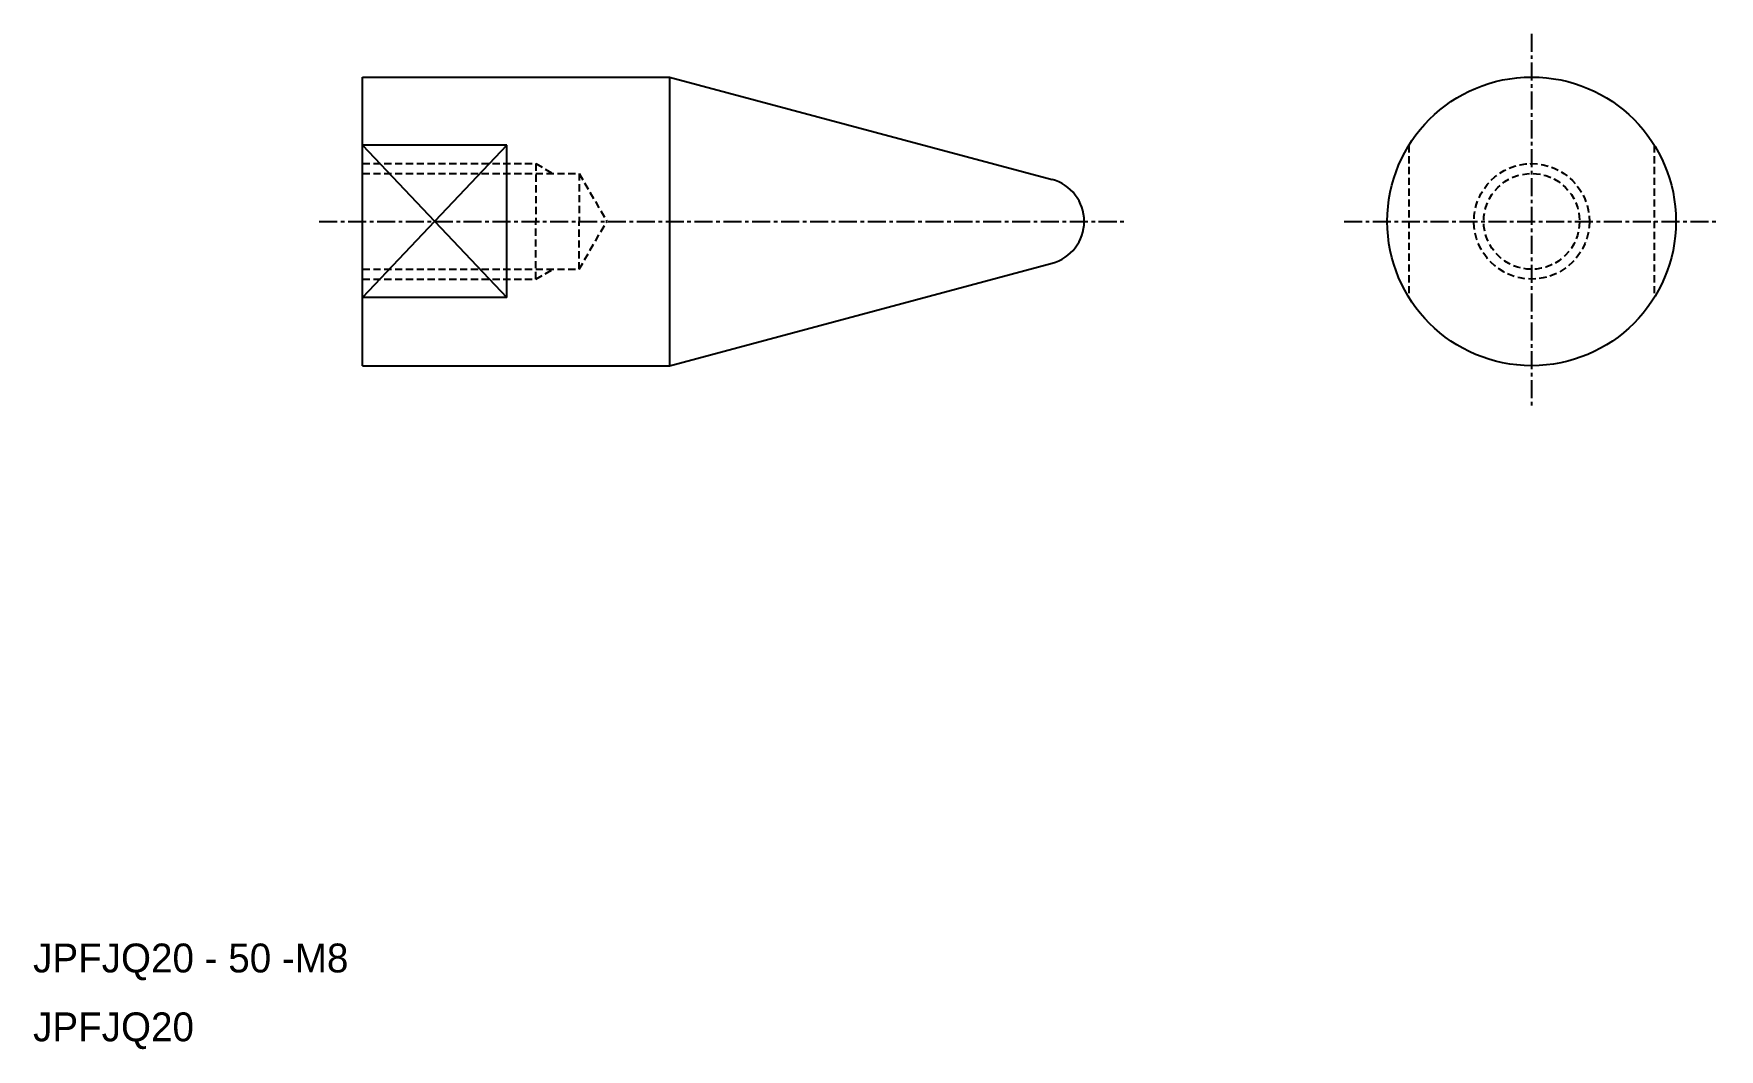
# Model space of a CAD drawing. Extents: x 390 to 507, y 155 to 225.
import ezdxf

# ---------------------------------------------------------------- set-up
doc = ezdxf.new("R2010")
doc.units = 0
doc.linetypes.add('CENTER', pattern=[2, 1.25, -0.25, 0.25, -0.25])
doc.linetypes.add('DASHED', pattern=[0.75, 0.5, -0.25])
doc.layers.get('0').update_dxf_attribs({"linetype": 'CONTINUOUS'})
doc.layers.add('CENTER', color=1, linetype='CENTER')

msp = doc.modelspace()

# ---------------------------------------------------------------- linework, layer by layer
at = {"color": 7, "linetype": 'CONTINUOUS'}
for p, q in [((412.78, 202.47), (412.78, 222.47)), ((412.78, 222.47), (434.05, 222.47)), ((434.05, 222.47), (460.56, 215.37)), ((434.05, 222.47), (434.05, 202.47)), ((422.78, 217.74), (412.78, 217.74)), ((412.78, 217.74), (422.78, 207.2)), ((422.78, 217.74), (412.78, 207.2)), ((422.78, 207.2), (422.78, 217.74)), ((434.05, 202.47), (460.56, 209.57)), ((422.78, 207.2), (412.78, 207.2)), ((412.78, 202.47), (434.05, 202.47))]:
    msp.add_line(p, q, dxfattribs=at)
at = {"color": 3, "linetype": 'DASHED'}
for p, q in [((485.28, 217.74), (485.28, 207.2)), ((502.28, 217.74), (502.28, 207.2)), ((412.78, 216.47), (424.78, 216.47)), ((424.78, 216.47), (424.78, 212.47)), ((424.78, 216.47), (425.95, 215.79)), ((412.78, 215.79), (427.78, 215.79)), ((427.78, 215.79), (427.78, 212.47)), ((427.78, 215.79), (429.7, 212.47)), ((424.78, 208.47), (424.78, 212.47)), ((427.78, 209.15), (427.78, 212.47)), ((427.78, 209.15), (429.7, 212.47)), ((412.78, 209.15), (427.78, 209.15)), ((424.78, 208.47), (425.95, 209.15)), ((412.78, 208.47), (424.78, 208.47))]:
    msp.add_line(p, q, dxfattribs=at)
at = {"color": 7, "linetype": 'CONTINUOUS'}
msp.add_circle((493.78, 212.47), 10, dxfattribs=at)
at = {"color": 3, "linetype": 'DASHED'}
for radius in [4, 3.32]:
    msp.add_circle((493.78, 212.47), radius, dxfattribs=at)
at = {"color": 7, "linetype": 'CONTINUOUS'}
msp.add_arc((459.78, 212.47), 3, 285, 75, dxfattribs=at)
at = {"layer": 'CENTER', "color": 1, "linetype": 'CENTER'}
for p, q in [((493.78, 225.47), (493.78, 199.47)), ((409.78, 212.47), (465.78, 212.47)), ((480.78, 212.47), (506.78, 212.47))]:
    msp.add_line(p, q, dxfattribs=at)

# ---------------------------------------------------------------- texts
at = {"color": 7, "linetype": 'CONTINUOUS'}
for s, p in [('JPFJQ20 - 50 -M8', (389.95, 160.44)), ('JPFJQ20', (389.95, 155.67))]:
    msp.add_text(s, height=2, dxfattribs=at).set_placement(p)

doc.saveas('drawing.dxf')
